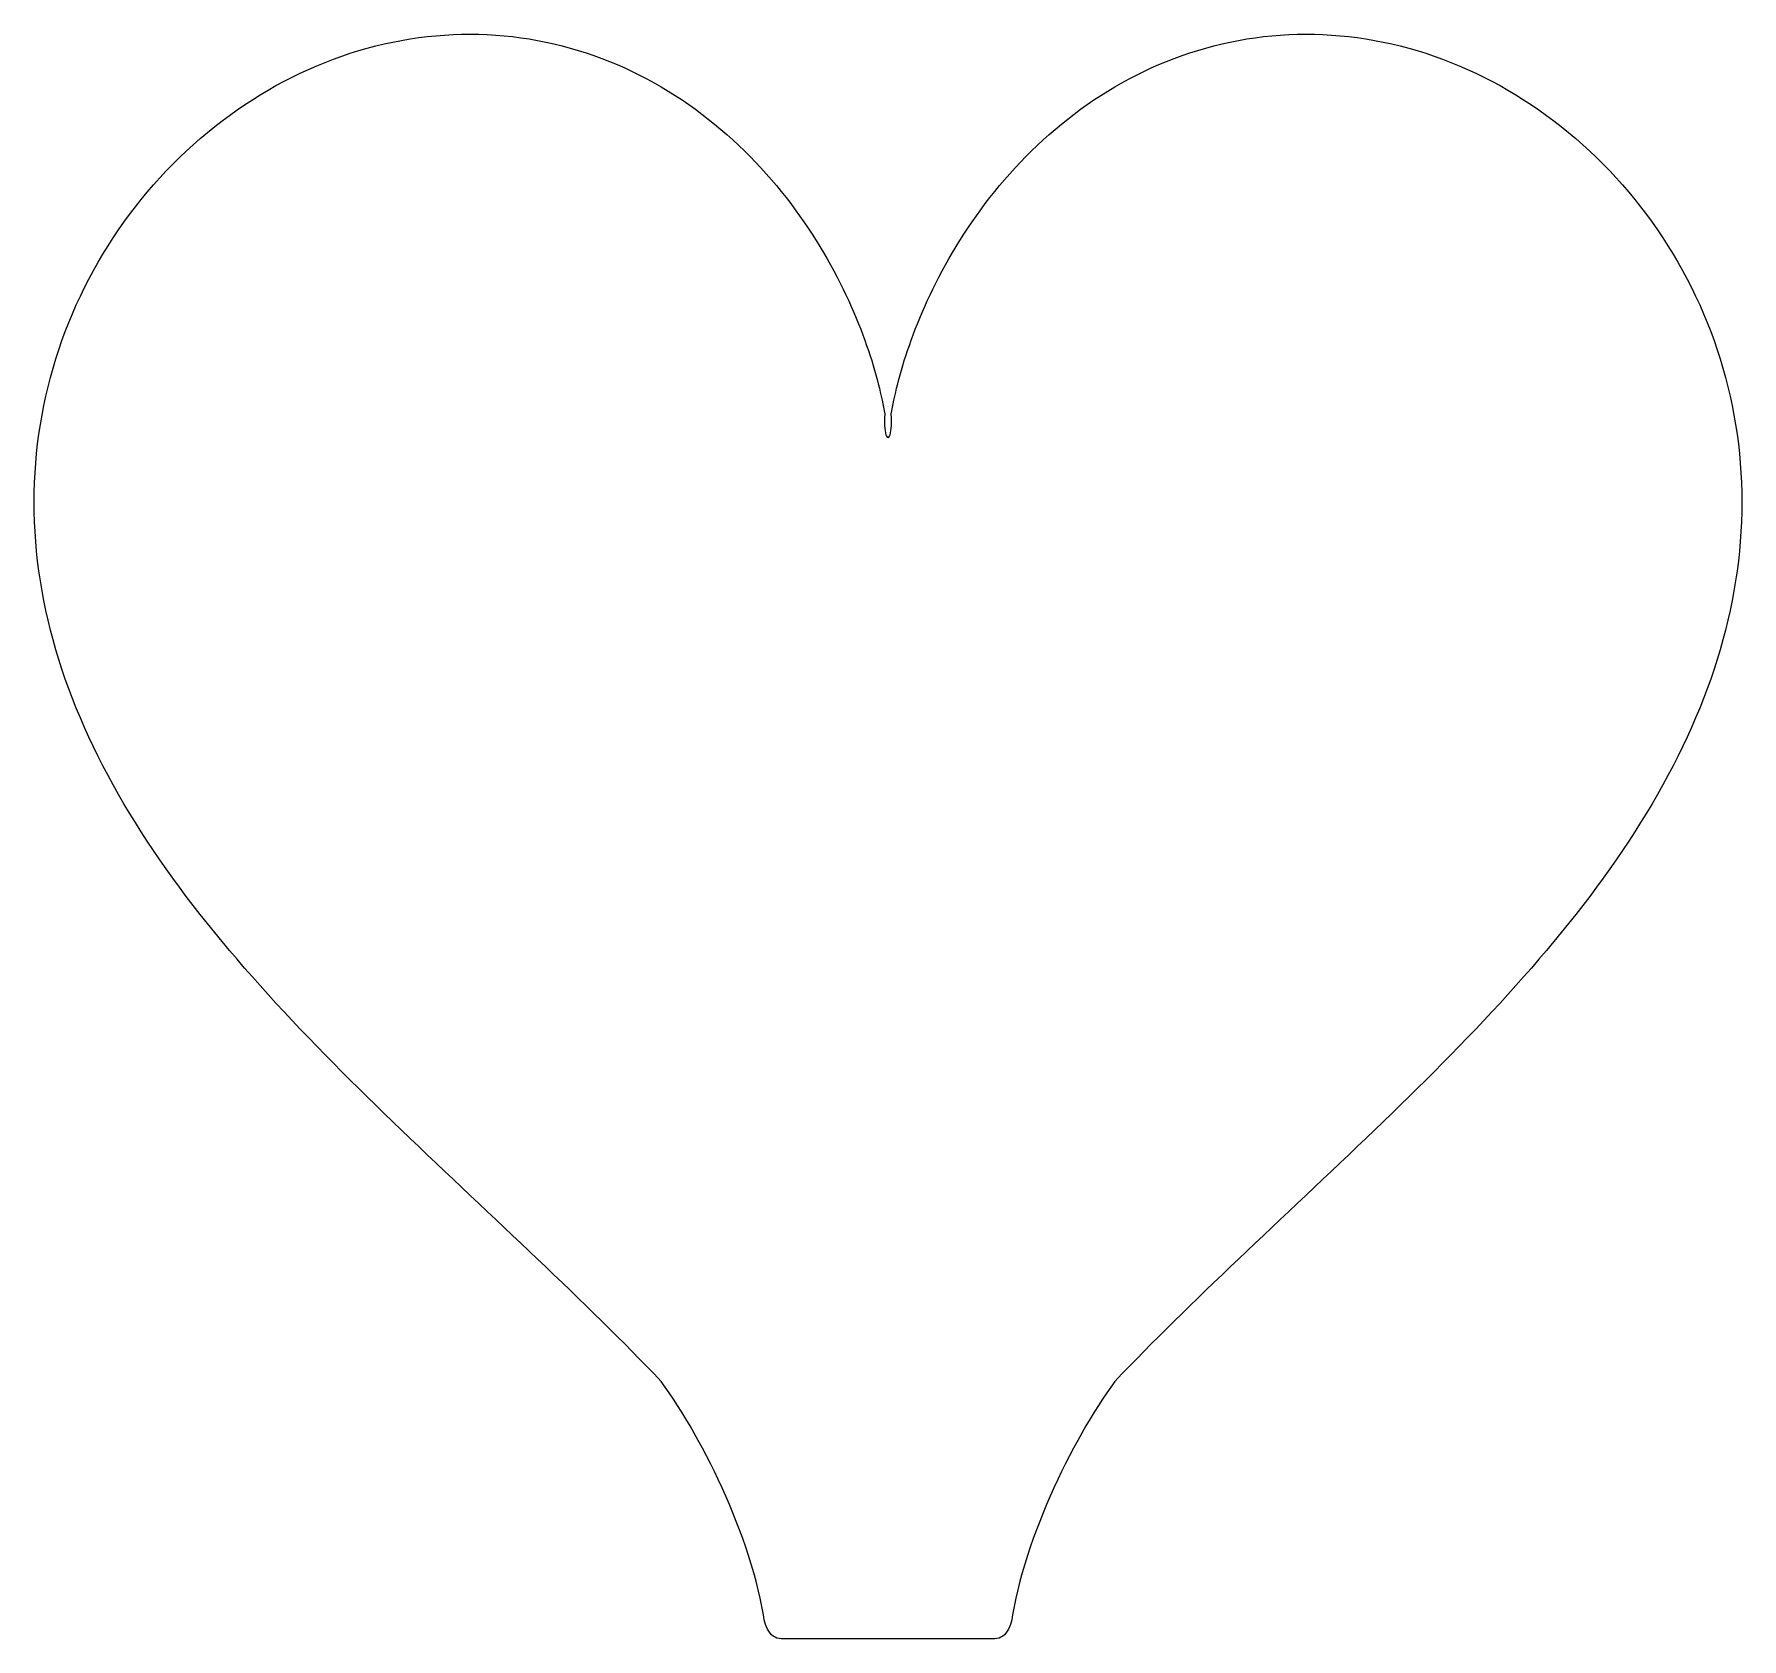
# Model space of a CAD drawing. Extents: x 0 to 94, y -88.3 to 0.
import ezdxf

# ---------------------------------------------------------------- set-up
doc = ezdxf.new("R2010")
doc.units = 0

msp = doc.modelspace()

# ---------------------------------------------------------------- linework, layer by layer
at = {"layer": 'EDGE_CUTS'}
msp.add_lwpolyline([(47.1799, -20.8961), (47.2113, -20.7179), (47.2461, -20.5311), (47.2844, -20.336), (47.3265, -20.1326), (47.3724, -19.9213), (47.4224, -19.7021), (47.4765, -19.4753), (47.535, -19.2411), (47.5979, -18.9996), (47.6655, -18.7512), (47.7377, -18.4959), (47.8149, -18.2342), (47.897, -17.9661), (47.9843, -17.692), (48.0768, -17.412), (48.1746, -17.1265), (48.278, -16.8356), (48.3869, -16.5398), (48.5015, -16.2391), (48.6219, -15.9339), (48.7482, -15.6244), (48.8804, -15.311), (49.0187, -14.9939), (49.1631, -14.6735), (49.3138, -14.3499), (49.4707, -14.0234), (49.634, -13.6945), (49.8037, -13.3633), (49.9799, -13.0302), (50.1626, -12.6954), (50.3518, -12.3594), (50.5477, -12.0222), (50.7502, -11.6844), (50.9593, -11.3461), (51.1752, -11.0077), (51.3978, -10.6695), (51.6272, -10.3318), (51.8632, -9.9948), (52.1061, -9.6589), (52.3556, -9.3245), (52.612, -8.9917), (52.875, -8.6609), (53.1448, -8.3324), (53.4212, -8.0065), (53.7043, -7.6835), (53.994, -7.3637), (54.2903, -7.0473), (54.5932, -6.7347), (54.9025, -6.426), (55.2183, -6.1218), (55.5405, -5.8221), (55.8689, -5.5272), (56.2036, -5.2375), (56.5445, -4.9532), (56.8915, -4.6745), (57.2444, -4.4017), (57.6033, -4.1351), (57.9679, -3.8749), (58.3383, -3.6214), (58.7142, -3.3747), (59.0957, -3.1352), (59.4825, -2.9029), (59.8745, -2.6783), (60.2717, -2.4614), (60.6739, -2.2524), (61.0809, -2.0517), (61.4927, -1.8593), (61.909, -1.6754), (62.3297, -1.5003), (62.7548, -1.3341), (63.1839, -1.177), (63.617, -1.0291), (64.0539, -0.8906), (64.4944, -0.7616), (64.9384, -0.6423), (65.3857, -0.5328), (65.8361, -0.4332), (66.2894, -0.3436), (66.7454, -0.2642), (67.204, -0.195), (67.665, -0.1362), (68.1281, -0.0878), (68.5932, -0.0499), (69.06, -0.0226), (69.5284, -0.006), (69.9982, 0), (70.4692, -0.0048), (70.9411, -0.0203), (71.4137, -0.0467), (71.8869, -0.0839), (72.3604, -0.132), (72.834, -0.191), (73.3075, -0.2608), (73.7806, -0.3415), (74.2532, -0.433), (74.725, -0.5354), (75.1959, -0.6486), (75.6655, -0.7726), (76.1337, -0.9074), (76.6002, -1.0528), (77.0648, -1.2089), (77.5274, -1.3755), (77.9876, -1.5527), (78.4453, -1.7404), (78.9002, -1.9383), (79.3521, -2.1466), (79.8008, -2.3651), (80.2461, -2.5936), (80.6877, -2.8322), (81.1255, -3.0806), (81.5591, -3.3389), (81.9885, -3.6067), (82.4133, -3.8841), (82.8334, -4.1709), (83.2486, -4.467), (83.6586, -4.7722), (84.0633, -5.0864), (84.4624, -5.4095), (84.8557, -5.7412), (85.2431, -6.0815), (85.6243, -6.4302), (85.9992, -6.7871), (86.3675, -7.1521), (86.729, -7.525), (87.0837, -7.9056), (87.4312, -8.2937), (87.7715, -8.6892), (88.1043, -9.092), (88.4294, -9.5017), (88.7468, -9.9183), (89.0561, -10.3416), (89.3574, -10.7713), (89.6504, -11.2073), (89.9349, -11.6494), (90.2108, -12.0974), (90.478, -12.5512), (90.7363, -13.0105), (90.9857, -13.4752), (91.2258, -13.945), (91.4567, -14.4198), (91.6783, -14.8993), (91.8903, -15.3835), (92.0927, -15.872), (92.2853, -16.3648), (92.4682, -16.8616), (92.6411, -17.3623), (92.804, -17.8666), (92.9568, -18.3743), (93.0994, -18.8854), (93.2318, -19.3996), (93.3538, -19.9168), (93.4655, -20.4367), (93.5667, -20.9591), (93.6574, -21.484), (93.7375, -22.0112), (93.807, -22.5404), (93.8659, -23.0715), (93.9142, -23.6044), (93.9517, -24.1389), (93.9785, -24.6748), (93.9946, -25.2121), (94, -25.7504), (93.9946, -26.2897), (93.9785, -26.8299), (93.9517, -27.3708), (93.9142, -27.9123), (93.8659, -28.4542), (93.807, -28.9964), (93.7375, -29.5388), (93.6574, -30.0813), (93.5667, -30.6237), (93.4655, -31.1659), (93.3538, -31.7079), (93.2318, -32.2494), (93.0994, -32.7905), (92.9568, -33.331), (92.804, -33.8708), (92.6411, -34.4099), (92.4682, -34.948), (92.2853, -35.4853), (92.0927, -36.0215), (91.8903, -36.5566), (91.6783, -37.0906), (91.4567, -37.6233), (91.2258, -38.1547), (90.9857, -38.6848), (90.7363, -39.2134), (90.478, -39.7406), (90.2108, -40.2662), (89.9349, -40.7903), (89.6504, -41.3128), (89.3574, -41.8337), (89.0561, -42.3529), (88.7468, -42.8703), (88.4294, -43.3861), (88.1043, -43.9001), (87.7715, -44.4123), (87.4312, -44.9226), (87.0837, -45.4312), (86.729, -45.938), (86.3675, -46.4429), (85.9992, -46.9459), (85.6243, -47.4471), (85.2431, -47.9465), (84.8557, -48.444), (84.4624, -48.9396), (84.0633, -49.4334), (83.6586, -49.9253), (83.2486, -50.4154), (82.8334, -50.9037), (82.4133, -51.3901), (81.9885, -51.8747), (81.5591, -52.3576), (81.1255, -52.8386), (80.6877, -53.3179), (80.2461, -53.7955), (79.8008, -54.2713), (79.3521, -54.7454), (78.9002, -55.2179), (78.4453, -55.6886), (77.9876, -56.1577), (77.5274, -56.6252), (77.0648, -57.0911), (76.6002, -57.5554), (76.1337, -58.0181), (75.6655, -58.4793), (75.1959, -58.9389), (74.725, -59.397), (74.2532, -59.8537), (73.7806, -60.3088), (73.3075, -60.7626), (72.834, -61.2148), (72.3604, -61.6657), (71.8869, -62.1152), (71.4137, -62.5632), (70.9411, -63.0099), (70.4692, -63.4552), (69.9982, -63.8991), (69.5284, -64.3417), (69.06, -64.7829), (68.5932, -65.2228), (68.1281, -65.6613), (67.665, -66.0985), (67.204, -66.5344), (66.7454, -66.9688), (66.2894, -67.402), (65.8361, -67.8337), (65.3857, -68.2641), (64.9384, -68.6931), (64.4944, -69.1207), (64.0539, -69.5469), (63.617, -69.9716), (63.1839, -70.3949), (62.7548, -70.8166), (62.3297, -71.2369), (61.909, -71.6556), (61.4927, -72.0727), (61.0809, -72.4882), (60.6739, -72.9021), (60.2717, -73.3142), (59.8745, -73.7246), (59.4825, -74.1333), (59.4825, -74.1333), (59.261, -74.4432), (59.037, -74.7676), (58.8111, -75.1056), (58.5838, -75.4568), (58.3556, -75.8204), (58.1271, -76.1957), (57.8986, -76.582), (57.6708, -76.9788), (57.4441, -77.3852), (57.219, -77.8007), (56.9962, -78.2246), (56.776, -78.6562), (56.559, -79.0948), (56.3457, -79.5398), (56.1366, -79.9905), (55.9323, -80.4462), (55.7331, -80.9063), (55.5398, -81.37), (55.3527, -81.8368), (55.1723, -82.3059), (54.9993, -82.7766), (54.8341, -83.2484), (54.6771, -83.7205), (54.529, -84.1923), (54.3902, -84.663), (54.2613, -85.1321), (54.1427, -85.5988), (54.035, -86.0625), (53.9386, -86.5225), (53.8542, -86.9781), (53.8392, -87.115), (53.8153, -87.2517), (53.7827, -87.3868), (53.7414, -87.5185), (53.6915, -87.6453), (53.6332, -87.7656), (53.5665, -87.8777), (53.4916, -87.9801), (53.4086, -88.0712), (53.3175, -88.1493), (53.2185, -88.2128), (53.1117, -88.2602), (52.9971, -88.2898), (52.875, -88.3), (52.2875, -88.3), (51.7, -88.3), (51.1125, -88.3), (50.525, -88.3), (49.9375, -88.3), (49.35, -88.3), (48.7625, -88.3), (48.175, -88.3), (47.5875, -88.3), (47, -88.3), (46.4125, -88.3), (45.825, -88.3), (45.2375, -88.3), (44.65, -88.3), (44.0625, -88.3), (43.475, -88.3), (42.8875, -88.3), (42.3, -88.3), (41.7125, -88.3), (41.125, -88.3), (41.0029, -88.2898), (40.8883, -88.2602), (40.7815, -88.2128), (40.6825, -88.1493), (40.5914, -88.0712), (40.5084, -87.9801), (40.4335, -87.8777), (40.3668, -87.7656), (40.3085, -87.6453), (40.2586, -87.5185), (40.2173, -87.3868), (40.1847, -87.2517), (40.1608, -87.115), (40.1458, -86.9781), (40.0614, -86.5225), (39.965, -86.0625), (39.8573, -85.5988), (39.7387, -85.1321), (39.6098, -84.663), (39.471, -84.1923), (39.3229, -83.7205), (39.1659, -83.2484), (39.0007, -82.7766), (38.8277, -82.3059), (38.6473, -81.8368), (38.4602, -81.37), (38.2669, -80.9063), (38.0677, -80.4462), (37.8634, -79.9905), (37.6543, -79.5398), (37.441, -79.0948), (37.224, -78.6562), (37.0038, -78.2246), (36.781, -77.8007), (36.5559, -77.3852), (36.3292, -76.9788), (36.1014, -76.582), (35.8729, -76.1957), (35.6444, -75.8204), (35.4162, -75.4568), (35.1889, -75.1056), (34.963, -74.7676), (34.739, -74.4432), (34.5175, -74.1333), (34.1255, -73.7246), (33.7283, -73.3142), (33.3261, -72.9021), (32.9191, -72.4882), (32.5073, -72.0727), (32.091, -71.6556), (31.6703, -71.2369), (31.2452, -70.8166), (30.8161, -70.3949), (30.383, -69.9716), (29.9461, -69.5469), (29.5056, -69.1207), (29.0616, -68.6931), (28.6143, -68.2641), (28.1639, -67.8337), (27.7106, -67.402), (27.2546, -66.9688), (26.796, -66.5344), (26.335, -66.0985), (25.8719, -65.6613), (25.4068, -65.2228), (24.94, -64.7829), (24.4716, -64.3417), (24.0018, -63.8991), (23.5308, -63.4552), (23.0589, -63.0099), (22.5863, -62.5632), (22.1131, -62.1152), (21.6396, -61.6657), (21.166, -61.2148), (20.6925, -60.7626), (20.2194, -60.3088), (19.7468, -59.8537), (19.275, -59.397), (18.8041, -58.9389), (18.3345, -58.4793), (17.8663, -58.0181), (17.3998, -57.5554), (16.9352, -57.0911), (16.4726, -56.6252), (16.0124, -56.1577), (15.5547, -55.6886), (15.0998, -55.2179), (14.6479, -54.7454), (14.1992, -54.2713), (13.7539, -53.7955), (13.3123, -53.3179), (12.8745, -52.8386), (12.4409, -52.3576), (12.0115, -51.8747), (11.5867, -51.3901), (11.1666, -50.9037), (10.7514, -50.4154), (10.3414, -49.9253), (9.9367, -49.4334), (9.5376, -48.9396), (9.1443, -48.444), (8.7569, -47.9465), (8.3757, -47.4471), (8.0008, -46.9459), (7.6325, -46.4429), (7.271, -45.938), (6.9163, -45.4312), (6.5688, -44.9226), (6.2285, -44.4123), (5.8957, -43.9001), (5.5706, -43.3861), (5.2532, -42.8703), (4.9439, -42.3529), (4.6426, -41.8337), (4.3496, -41.3128), (4.0651, -40.7903), (3.7892, -40.2662), (3.522, -39.7406), (3.2637, -39.2134), (3.0143, -38.6848), (2.7742, -38.1547), (2.5433, -37.6233), (2.3217, -37.0906), (2.1097, -36.5566), (1.9073, -36.0215), (1.7147, -35.4853), (1.5318, -34.948), (1.3589, -34.4099), (1.196, -33.8708), (1.0432, -33.331), (0.9006, -32.7905), (0.7682, -32.2494), (0.6462, -31.7079), (0.5345, -31.1659), (0.4333, -30.6237), (0.3426, -30.0813), (0.2625, -29.5388), (0.193, -28.9964), (0.1341, -28.4542), (0.0858, -27.9123), (0.0483, -27.3708), (0.0215, -26.8299), (0.0054, -26.2897), (0, -25.7504), (0.0054, -25.2121), (0.0215, -24.6748), (0.0483, -24.1389), (0.0858, -23.6044), (0.1341, -23.0715), (0.193, -22.5404), (0.2625, -22.0112), (0.3426, -21.484), (0.4333, -20.9591), (0.5345, -20.4367), (0.6462, -19.9168), (0.7682, -19.3996), (0.9006, -18.8854), (1.0432, -18.3743), (1.196, -17.8666), (1.3589, -17.3623), (1.5318, -16.8616), (1.7147, -16.3648), (1.9073, -15.872), (2.1097, -15.3835), (2.3217, -14.8993), (2.5433, -14.4198), (2.7742, -13.945), (3.0143, -13.4752), (3.2637, -13.0105), (3.522, -12.5512), (3.7892, -12.0974), (4.0651, -11.6494), (4.3496, -11.2073), (4.6426, -10.7713), (4.9439, -10.3416), (5.2532, -9.9183), (5.5706, -9.5017), (5.8957, -9.092), (6.2285, -8.6892), (6.5688, -8.2937), (6.9163, -7.9056), (7.271, -7.525), (7.6325, -7.1521), (8.0008, -6.7871), (8.3757, -6.4302), (8.7569, -6.0815), (9.1443, -5.7412), (9.5376, -5.4095), (9.9367, -5.0864), (10.3414, -4.7722), (10.7514, -4.467), (11.1666, -4.1709), (11.5867, -3.8841), (12.0115, -3.6067), (12.4409, -3.3389), (12.8745, -3.0806), (13.3123, -2.8322), (13.7539, -2.5936), (14.1992, -2.3651), (14.6479, -2.1466), (15.0998, -1.9383), (15.5547, -1.7404), (16.0124, -1.5527), (16.4726, -1.3755), (16.9352, -1.2089), (17.3998, -1.0528), (17.8663, -0.9074), (18.3345, -0.7726), (18.8041, -0.6486), (19.275, -0.5354), (19.7468, -0.433), (20.2194, -0.3415), (20.6925, -0.2608), (21.166, -0.191), (21.6396, -0.132), (22.1131, -0.0839), (22.5863, -0.0467), (23.0589, -0.0203), (23.5308, -0.0048), (24.0018, 0), (24.4716, -0.006), (24.94, -0.0226), (25.4068, -0.0499), (25.8719, -0.0878), (26.335, -0.1362), (26.796, -0.195), (27.2546, -0.2642), (27.7106, -0.3436), (28.1639, -0.4332), (28.6143, -0.5328), (29.0616, -0.6423), (29.5056, -0.7616), (29.9461, -0.8906), (30.383, -1.0291), (30.8161, -1.177), (31.2452, -1.3341), (31.6703, -1.5003), (32.091, -1.6754), (32.5073, -1.8593), (32.9191, -2.0517), (33.3261, -2.2524), (33.7283, -2.4614), (34.1255, -2.6783), (34.5175, -2.9029), (34.9043, -3.1352), (35.2858, -3.3747), (35.6617, -3.6214), (36.0321, -3.8749), (36.3967, -4.1351), (36.7556, -4.4017), (37.1085, -4.6745), (37.4555, -4.9532), (37.7964, -5.2375), (38.1311, -5.5272), (38.4595, -5.8221), (38.7817, -6.1218), (39.0975, -6.426), (39.4068, -6.7347), (39.7097, -7.0473), (40.006, -7.3637), (40.2957, -7.6835), (40.5788, -8.0065), (40.8552, -8.3324), (41.125, -8.6609), (41.388, -8.9917), (41.6444, -9.3245), (41.8939, -9.6589), (42.1368, -9.9948), (42.3728, -10.3318), (42.6022, -10.6695), (42.8248, -11.0077), (43.0407, -11.3461), (43.2498, -11.6844), (43.4523, -12.0222), (43.6482, -12.3594), (43.8374, -12.6954), (44.0201, -13.0302), (44.1963, -13.3633), (44.366, -13.6945), (44.5293, -14.0234), (44.6862, -14.3499), (44.8369, -14.6735), (44.9813, -14.9939), (45.1196, -15.311), (45.2518, -15.6244), (45.3781, -15.9339), (45.4985, -16.2391), (45.6131, -16.5398), (45.722, -16.8356), (45.8254, -17.1265), (45.9232, -17.412), (46.0157, -17.692), (46.103, -17.9661), (46.1851, -18.2342), (46.2623, -18.4959), (46.3345, -18.7512), (46.4021, -18.9996), (46.465, -19.2411), (46.5235, -19.4753), (46.5776, -19.7021), (46.6276, -19.9213), (46.6735, -20.1326), (46.7156, -20.336), (46.7539, -20.5311), (46.7887, -20.7179), (46.8201, -20.8961), (46.8191, -20.9158), (46.8169, -20.9696), (46.8142, -21.0516), (46.812, -21.1563), (46.811, -21.278), (46.8121, -21.4109), (46.8163, -21.5495), (46.8242, -21.688), (46.8368, -21.8208), (46.855, -21.9422), (46.8795, -22.0465), (46.9113, -22.128), (46.9512, -22.181), (47, -22.2), (47.0488, -22.181), (47.0887, -22.128), (47.1205, -22.0465), (47.145, -21.9422), (47.1632, -21.8208), (47.1758, -21.688), (47.1837, -21.5495), (47.1879, -21.4109), (47.189, -21.278), (47.188, -21.1563), (47.1858, -21.0516), (47.1831, -20.9696), (47.1809, -20.9158)], close=True, dxfattribs=at)

doc.saveas('drawing.dxf')
